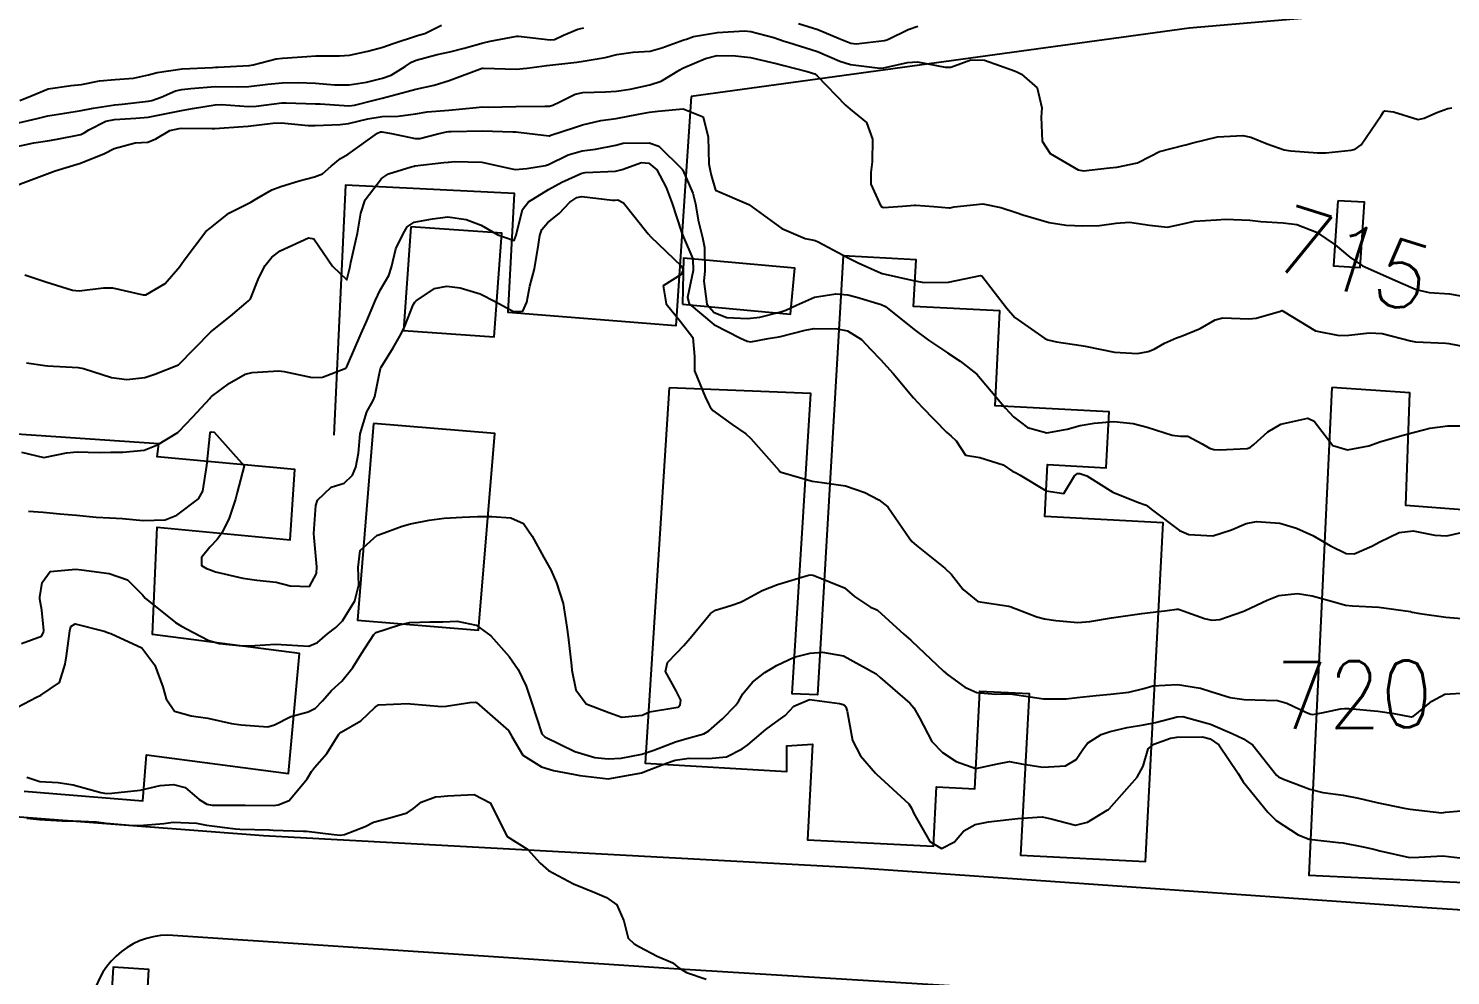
# Model space of a CAD drawing. Header units: metres. Extents: x 307586 to 320046, y 7427249 to 7434250.
# Drawn here: x 309667.9 to 309753, y 7432455.7 to 7432512.3 of the extents above; entities that cross this region are included whole.
import ezdxf
from ezdxf.enums import TextEntityAlignment as Align

# ---------------------------------------------------------------- set-up
doc = ezdxf.new("R2010")
doc.units = ezdxf.units.M
doc.header["$MEASUREMENT"] = 0
for name, color, linetype in [('Cotas', 45, 'Continuous'), ('Curvas de Nivel 1m', 11, 'Continuous'), ('Curvas de Nivel 5m', 15, 'Continuous'), ('Divisa', 42, 'FENCELINE2'), ('Edificações', 30, 'Continuous'), ('Vias Primárias', 230, 'Continuous')]:
    doc.layers.add(name, color=color, linetype=linetype)
doc.styles.add('Style-STANDARD', font='STANDARD.shx')
doc.linetypes.add('FENCELINE2', pattern='A,0.25,-0.1,[132,ltypeshp.shx,S=0.1,R=0,X=-0.1,Y=0],-0.1,1', length=1.45)

msp = doc.modelspace()

# ---------------------------------------------------------------- linework, layer by layer
at = {"layer": 'Curvas de Nivel 1m', "flags": 128}
for points, elevation in [([(309667.368, 7432508.026), (309668.105, 7432508.324), (309669.067, 7432508.727), (309670.446, 7432508.919), (309671.07, 7432508.992), (309672.136, 7432509.215), (309673.073, 7432509.294), (309674.184, 7432509.363), (309675.076, 7432509.573), (309675.599, 7432509.713), (309677.08, 7432509.919), (309678.899, 7432510.01), (309679.081, 7432510.018), (309679.246, 7432510.024), (309681.083, 7432510.135), (309681.117, 7432510.135), (309681.343, 7432510.167), (309682.711, 7432510.531), (309683.089, 7432510.566), (309684.554, 7432510.665), (309685.092, 7432510.71), (309686.502, 7432510.696), (309687.093, 7432510.745), (309688.203, 7432510.977), (309689.1, 7432511.213), (309689.718, 7432511.45), (309691.111, 7432511.908), (309691.229, 7432511.931), (309691.602, 7432512.045), (309692.616, 7432512.537)], 712), ([(309713.974, 7432512.63), (309715.118, 7432512.272), (309716.407, 7432511.747), (309717.109, 7432511.464), (309717.424, 7432511.42), (309719.111, 7432511.615), (309719.187, 7432511.634), (309719.35, 7432511.708), (309720.543, 7432512.272), (309721.121, 7432512.485)], 713), ([(309667.022, 7432505.236), (309668.205, 7432505.503), (309669.026, 7432505.623), (309669.615, 7432505.716), (309671.03, 7432506.005), (309671.225, 7432506.094), (309671.498, 7432506.285), (309672.516, 7432506.8), (309673.042, 7432506.902), (309674.32, 7432506.974), (309675.045, 7432507.039), (309676.053, 7432507.225), (309677.051, 7432507.441), (309677.712, 7432507.551), (309679.057, 7432507.78), (309679.446, 7432507.798), (309681.056, 7432507.68), (309681.522, 7432507.699), (309683.059, 7432507.885), (309683.312, 7432507.894), (309685.059, 7432507.841), (309685.349, 7432507.827), (309687.057, 7432507.711), (309687.399, 7432507.753), (309688.65, 7432508.076), (309689.064, 7432508.177), (309690.552, 7432508.571), (309691.07, 7432508.711), (309692.164, 7432508.947), (309693.075, 7432509.218), (309695.039, 7432509.958), (309695.083, 7432509.97), (309695.111, 7432509.972), (309697.082, 7432509.915), (309697.707, 7432509.971), (309698.903, 7432510.135), (309699.086, 7432510.15), (309700.707, 7432510.316), (309701.09, 7432510.377), (309702.401, 7432510.609), (309703.096, 7432510.784), (309704.072, 7432510.922), (309705.099, 7432510.982), (309705.8, 7432511.175), (309707.11, 7432511.652), (309707.261, 7432511.707), (309707.679, 7432511.852), (309709.116, 7432512.109), (309710.729, 7432512.201), (309711.116, 7432512.165), (309712.501, 7432511.796), (309713.11, 7432511.591), (309713.391, 7432511.504), (309715.101, 7432510.96), (309716.446, 7432510.393), (309717.089, 7432510.179), (309718.836, 7432509.964), (309719.087, 7432509.976), (309720.492, 7432510.296), (309721.093, 7432510.354), (309722.742, 7432510.02), (309723.088, 7432510.022), (309724.276, 7432510.471), (309725.095, 7432510.441), (309726.895, 7432509.813), (309727.085, 7432509.734), (309727.321, 7432509.616), (309728.255, 7432508.783), (309728.533, 7432507.598), (309728.486, 7432507.028), (309728.561, 7432505.597), (309729.032, 7432504.854), (309730.708, 7432503.882), (309731.017, 7432503.823), (309732.581, 7432503.993), (309733.02, 7432504.045), (309734.252, 7432504.305), (309735.031, 7432504.695), (309735.58, 7432504.969), (309737.041, 7432505.354), (309737.157, 7432505.382), (309737.568, 7432505.492), (309739.047, 7432505.853), (309740.567, 7432505.936), (309741.047, 7432505.831), (309742.008, 7432505.44), (309743.038, 7432505.072), (309743.442, 7432505.019), (309745.035, 7432504.904), (309745.537, 7432504.894), (309747.038, 7432505.061), (309747.289, 7432505.127), (309747.647, 7432505.371), (309748.841, 7432507.133), (309748.987, 7432507.351), (309749.064, 7432507.413), (309749.581, 7432507.345), (309751.059, 7432506.9), (309751.422, 7432506.964), (309752.171, 7432507.319), (309752.823, 7432507.554), (309753.066, 7432507.592)], 714), ([(309667.037, 7432506.64), (309668.409, 7432506.953), (309669.045, 7432507.114), (309670.067, 7432507.28), (309671.05, 7432507.423), (309671.757, 7432507.579), (309673.056, 7432507.777), (309673.503, 7432507.817), (309675.059, 7432507.984), (309675.271, 7432508.027), (309675.825, 7432508.232), (309676.684, 7432508.607), (309677.068, 7432508.688), (309677.599, 7432508.743), (309679.07, 7432508.867), (309680.389, 7432508.858), (309681.07, 7432508.877), (309682.214, 7432509.016), (309683.072, 7432509.09), (309684.052, 7432509.114), (309685.072, 7432509.071), (309686.209, 7432508.972), (309687.072, 7432508.966), (309688.117, 7432509.128), (309689.076, 7432509.366), (309689.591, 7432509.551), (309690.423, 7432510.057), (309690.816, 7432510.323), (309691.089, 7432510.44), (309692.35, 7432510.782), (309693.097, 7432510.948), (309693.956, 7432511.162), (309695.105, 7432511.488), (309695.522, 7432511.58), (309697.111, 7432511.876), (309697.21, 7432511.88), (309699.109, 7432511.662), (309699.368, 7432511.689), (309699.904, 7432511.942), (309700.757, 7432512.293), (309701.117, 7432512.375)], 713), ([(309667.672, 7432497.589), (309668.926, 7432497.18), (309670.529, 7432496.684), (309670.918, 7432496.649), (309672.385, 7432496.812), (309672.921, 7432496.82), (309674.761, 7432496.396), (309674.915, 7432496.409), (309676.07, 7432497.084), (309676.941, 7432498.102), (309677.019, 7432498.219), (309677.197, 7432498.468), (309678.51, 7432500.197), (309678.763, 7432500.396), (309678.968, 7432500.551), (309679.871, 7432501.29), (309680.988, 7432501.852), (309681.205, 7432501.952), (309681.561, 7432502.164), (309682.46, 7432502.694), (309683, 7432502.894), (309684.091, 7432503.221), (309685.006, 7432503.468), (309685.484, 7432503.639), (309686, 7432504.11), (309686.57, 7432504.552), (309687.02, 7432504.824), (309688.767, 7432506.074), (309688.95, 7432506.156), (309689.034, 7432506.164), (309689.621, 7432506.064), (309691.03, 7432505.756), (309691.316, 7432505.761), (309692.392, 7432506.036), (309692.91, 7432506.156), (309693.035, 7432506.171), (309693.19, 7432506.183), (309695.045, 7432506.208), (309696.875, 7432506.151), (309697.045, 7432506.146), (309697.208, 7432506.141), (309698.717, 7432505.955), (309699.043, 7432505.923), (309699.068, 7432505.925), (309699.14, 7432505.949), (309700.574, 7432506.409), (309701.049, 7432506.568), (309702.144, 7432506.827), (309703.053, 7432506.962), (309704.388, 7432507.222), (309705.057, 7432507.333), (309705.55, 7432507.383), (309707.06, 7432507.53), (309708.274, 7432507.061), (309708.557, 7432505.837), (309708.608, 7432504.248), (309708.684, 7432503.835), (309708.743, 7432503.566), (309709.001, 7432502.663), (309710.993, 7432501.81), (309712.972, 7432500.377), (309714.371, 7432499.769), (309714.881, 7432499.68), (309714.962, 7432499.657), (309715.152, 7432499.567), (309716.952, 7432498.607), (309717.537, 7432498.319), (309718.876, 7432497.711), (309718.927, 7432497.695), (309718.943, 7432497.693), (309718.97, 7432497.683), (309720.938, 7432497.246), (309721.484, 7432497.138), (309722.938, 7432497.15), (309724.864, 7432497.563), (309724.942, 7432497.539), (309726.418, 7432495.625), (309726.914, 7432495.039), (309728.703, 7432493.786), (309728.895, 7432493.702), (309729.416, 7432493.585), (309730.891, 7432493.374), (309731.132, 7432493.326), (309732.887, 7432492.97), (309734.25, 7432492.893), (309734.888, 7432493.008), (309735.247, 7432493.159), (309735.879, 7432493.51), (309736.583, 7432493.818), (309736.899, 7432493.921), (309738, 7432494.39), (309738.914, 7432494.903), (309739.366, 7432495.016), (309740.916, 7432494.959), (309741.367, 7432494.995), (309742.816, 7432495.431), (309742.897, 7432495.456), (309742.923, 7432495.456), (309742.946, 7432495.452), (309742.98, 7432495.429), (309744.906, 7432494.255), (309746.318, 7432493.97), (309746.902, 7432493.991), (309748.14, 7432494.126), (309748.904, 7432494.095), (309750.588, 7432493.643), (309750.897, 7432493.583), (309752.702, 7432493.506), (309752.896, 7432493.487), (309753.929, 7432493.294)], 716), ([(309667.767, 7432492.327), (309668.871, 7432492.174), (309669.022, 7432492.157), (309670.869, 7432492.05), (309671.173, 7432491.983), (309672.861, 7432491.462), (309673.785, 7432491.331), (309674.861, 7432491.462), (309675.443, 7432491.656), (309676.873, 7432492.22), (309678.812, 7432494.191), (309678.894, 7432494.259), (309679.97, 7432495.116), (309680.919, 7432495.93), (309681.056, 7432496.033), (309681.181, 7432496.167), (309681.682, 7432497.416), (309682.045, 7432498.159), (309682.455, 7432498.648), (309682.952, 7432499.04), (309684.64, 7432499.805), (309684.959, 7432499.743), (309686.081, 7432498.109), (309686.935, 7432497.3), (309687.139, 7432498.097), (309687.18, 7432498.332), (309687.576, 7432500.091), (309687.783, 7432501.286), (309688.041, 7432502.084), (309689.006, 7432503.368), (309689.442, 7432503.633), (309690.789, 7432504.052), (309690.961, 7432504.103), (309691.014, 7432504.112), (309692.738, 7432504.311), (309693.016, 7432504.347), (309693.381, 7432504.387), (309695.018, 7432504.332), (309696.627, 7432503.984), (309697.012, 7432503.909), (309697.709, 7432503.97), (309698.835, 7432504.133), (309699.017, 7432504.2), (309700.18, 7432504.784), (309701.029, 7432505.021), (309701.831, 7432505.122), (309703.035, 7432505.354), (309703.471, 7432505.469), (309705.037, 7432505.488), (309705.618, 7432505.291), (309707.014, 7432503.926), (309707.049, 7432503.859), (309707.644, 7432502.495), (309707.803, 7432501.848), (309707.957, 7432500.867), (309708.218, 7432499.841), (309708.355, 7432499.237), (309708.372, 7432497.839), (309708.311, 7432497.214), (309708.475, 7432495.837), (309708.916, 7432495.35), (309709.68, 7432495.054), (309710.91, 7432494.978), (309711.648, 7432495.067), (309712.917, 7432495.38), (309713.22, 7432495.484), (309713.858, 7432495.776), (309714.928, 7432496.266), (309716.209, 7432496.469), (309716.929, 7432496.391), (309717.465, 7432496.269), (309718.924, 7432495.83), (309719.177, 7432495.707), (309720.902, 7432494.32), (309721.741, 7432493.682), (309722.885, 7432492.926), (309723.647, 7432492.425), (309724.636, 7432491.644), (309724.869, 7432491.399), (309726.35, 7432489.625), (309726.838, 7432489.105), (309727.677, 7432488.453), (309728.828, 7432488.134), (309730.04, 7432488.369), (309730.833, 7432488.576), (309731.672, 7432488.724), (309732.836, 7432488.819), (309733.997, 7432488.695), (309734.832, 7432488.472), (309736.331, 7432488.002), (309736.827, 7432487.95), (309737.267, 7432487.933), (309738.125, 7432487.48), (309738.568, 7432487.221), (309738.82, 7432487.142), (309739.167, 7432487.119), (309740.82, 7432487.201), (309740.998, 7432487.272), (309741.213, 7432487.446), (309742.06, 7432488.208), (309742.835, 7432488.667), (309744.448, 7432489.015), (309744.837, 7432488.841), (309745.95, 7432487.389), (309746.82, 7432487.128), (309748.099, 7432487.361), (309748.826, 7432487.626), (309750.161, 7432488.006), (309750.831, 7432488.18), (309751.742, 7432488.413), (309752.835, 7432488.558), (309754.098, 7432488.554)], 717), ([(309667.463, 7432486.984), (309668.806, 7432486.664), (309670.17, 7432486.936), (309670.81, 7432486.996), (309672.118, 7432486.968), (309672.81, 7432486.978), (309673.527, 7432486.976), (309674.812, 7432487.102), (309675.619, 7432487.427), (309676.822, 7432488.153), (309676.897, 7432488.219), (309677.732, 7432489.107), (309678.742, 7432490.192), (309678.788, 7432490.247), (309678.845, 7432490.307), (309679.929, 7432491.108), (309680.865, 7432491.646), (309681.283, 7432491.75), (309682.868, 7432491.85), (309683.197, 7432491.817), (309684.863, 7432491.458), (309685.495, 7432491.483), (309686.872, 7432492.011), (309686.918, 7432492.053), (309686.938, 7432492.099), (309686.976, 7432492.2), (309687.804, 7432494.086), (309688.146, 7432494.84), (309688.654, 7432496.074), (309688.929, 7432496.671), (309689.448, 7432497.555), (309689.624, 7432498.063), (309689.864, 7432499.151), (309690.308, 7432500.057), (309690.56, 7432500.463), (309690.973, 7432500.743), (309692.06, 7432500.956), (309692.978, 7432501.059), (309694.076, 7432500.914), (309694.971, 7432500.561), (309695.976, 7432499.99), (309696.96, 7432499.66), (309697.076, 7432499.978), (309697.46, 7432501.498), (309697.816, 7432501.968), (309699.001, 7432502.712), (309699.81, 7432503.137), (309701.01, 7432503.687), (309701.208, 7432503.731), (309703.012, 7432503.803), (309703.424, 7432503.904), (309704.584, 7432504.322), (309705.019, 7432504.29), (309705.488, 7432503.875), (309706.05, 7432502.822), (309706.406, 7432501.866), (309706.967, 7432500.157), (309707.097, 7432499.858), (309707.652, 7432498.552), (309707.676, 7432497.849), (309707.318, 7432496.245), (309707.42, 7432495.853), (309708.905, 7432494.633), (309710.49, 7432493.814), (309710.891, 7432493.636), (309711.11, 7432493.588), (309712.158, 7432493.797), (309712.796, 7432493.89), (309712.895, 7432493.905), (309714.377, 7432494.292), (309714.902, 7432494.38), (309716.28, 7432494.368), (309716.901, 7432494.246), (309717.74, 7432493.727), (309718.294, 7432493.126), (309718.881, 7432492.525), (309719.627, 7432491.702), (309720.851, 7432490.233), (309721.375, 7432489.685), (309722.828, 7432488.179), (309723.11, 7432487.95), (309723.415, 7432487.661), (309723.968, 7432486.806), (309724.813, 7432486.667), (309726.217, 7432486.218), (309726.805, 7432485.836), (309726.948, 7432485.761), (309727.237, 7432485.613), (309728.789, 7432484.665), (309729.85, 7432484.516), (309730.497, 7432485.573), (309730.675, 7432485.7), (309730.804, 7432485.712), (309731.229, 7432485.566), (309732.788, 7432484.585), (309734.327, 7432483.979), (309734.777, 7432483.818), (309735.154, 7432483.516), (309736.761, 7432482.299), (309737.322, 7432482.055), (309738.758, 7432481.982), (309739.876, 7432482.345), (309740.766, 7432482.717), (309741.372, 7432482.839), (309742.766, 7432482.744), (309743.778, 7432482.43), (309744.759, 7432481.992), (309745.806, 7432481.389), (309746.746, 7432480.923), (309747.223, 7432480.896), (309748.275, 7432481.357), (309748.756, 7432481.624), (309749.924, 7432482.175), (309750.762, 7432482.273), (309752.058, 7432482.019), (309752.76, 7432481.973), (309753.638, 7432482.174)], 718), ([(309667.885, 7432483.444), (309668.764, 7432483.387), (309669.762, 7432483.301), (309670.762, 7432483.208), (309671.946, 7432483.093), (309672.761, 7432483.056), (309673.522, 7432483.02), (309674.76, 7432482.898), (309676.06, 7432482.927), (309676.763, 7432483.208), (309678.069, 7432484.201), (309678.332, 7432484.644), (309678.556, 7432486.194), (309678.753, 7432488.122), (309678.79, 7432488.19), (309678.823, 7432488.21), (309678.996, 7432488.188), (309680.803, 7432486.17), (309680.377, 7432484.576), (309680.275, 7432484.175), (309679.901, 7432483.04), (309679.484, 7432482.183), (309679.178, 7432481.754), (309678.74, 7432481.299), (309678.242, 7432480.686), (309678.238, 7432480.197), (309678.551, 7432480.023), (309678.721, 7432479.955), (309679.088, 7432479.818), (309680.716, 7432479.445), (309681.548, 7432479.329), (309682.713, 7432479.197), (309683.551, 7432478.977), (309684.711, 7432478.949), (309685.117, 7432479.718), (309685.145, 7432480.116), (309684.989, 7432481.878), (309684.976, 7432482.118), (309685.089, 7432483.798), (309685.185, 7432484.116), (309686.009, 7432484.883), (309686.789, 7432485.139), (309687.277, 7432485.611), (309687.475, 7432486.09), (309687.642, 7432486.918), (309687.748, 7432488.086), (309688.147, 7432489.391), (309688.524, 7432490.075), (309688.611, 7432490.309), (309688.865, 7432491.517), (309688.955, 7432491.986), (309688.99, 7432492.069), (309689.724, 7432493.222), (309690.192, 7432494.057), (309690.42, 7432494.535), (309690.919, 7432495.797), (309691.013, 7432495.957), (309691.092, 7432496.048), (309692.19, 7432496.778), (309692.932, 7432496.922), (309693.722, 7432496.81), (309694.927, 7432496.455), (309695.852, 7432495.991), (309696.914, 7432495.405), (309697.472, 7432495.414), (309697.71, 7432495.968), (309697.884, 7432496.918), (309698.165, 7432497.962), (309698.416, 7432499.417), (309698.497, 7432499.957), (309698.615, 7432500.309), (309698.975, 7432500.729), (309699.655, 7432501.271), (309700.286, 7432501.937), (309700.704, 7432502.224), (309700.996, 7432502.283), (309702.846, 7432502.06), (309702.994, 7432502.061), (309703.168, 7432502.081), (309703.501, 7432501.902), (309704.965, 7432500.051), (309705.127, 7432499.878), (309706.946, 7432498.137), (309707.049, 7432497.964), (309707.052, 7432497.858), (309706.941, 7432497.625), (309705.864, 7432496.941), (309706.046, 7432495.869), (309706.907, 7432494.812), (309707.644, 7432493.849), (309707.738, 7432492.704), (309707.751, 7432491.847), (309708.387, 7432490.3), (309708.599, 7432489.834), (309708.678, 7432489.669), (309708.839, 7432489.478), (309710.005, 7432488.645), (309710.826, 7432488.083), (309711.113, 7432487.807), (309712.804, 7432485.882), (309712.851, 7432485.837), (309712.936, 7432485.788), (309714.795, 7432485.241), (309715.387, 7432485.161), (309716.791, 7432484.975), (309717.936, 7432484.572), (309718.779, 7432484.139), (309719.316, 7432483.705), (309720.637, 7432481.808), (309720.711, 7432481.69), (309720.752, 7432481.635), (309721.041, 7432481.395), (309722.729, 7432480.043), (309723.124, 7432479.664), (309723.834, 7432478.773), (309724.707, 7432478.042), (309726.561, 7432477.764), (309726.704, 7432477.732), (309726.783, 7432477.698), (309726.992, 7432477.616), (309728.233, 7432477.132), (309728.697, 7432477.006), (309729.37, 7432476.909), (309730.695, 7432476.792), (309731.41, 7432476.849), (309732.698, 7432477.08), (309734.508, 7432477.33), (309734.701, 7432477.348), (309734.858, 7432477.362), (309736.023, 7432477.507), (309736.617, 7432477.588), (309736.704, 7432477.59), (309736.779, 7432477.574), (309736.99, 7432477.496), (309738.261, 7432477.039), (309738.698, 7432476.938), (309739.188, 7432476.975), (309740.557, 7432477.451), (309740.663, 7432477.491), (309740.703, 7432477.507), (309742.015, 7432478.132), (309742.713, 7432478.415), (309743.831, 7432478.53), (309744.713, 7432478.388), (309746.096, 7432477.999), (309746.707, 7432477.832), (309747.12, 7432477.787), (309748.706, 7432477.703), (309750.595, 7432477.44), (309750.704, 7432477.417), (309751.16, 7432477.325), (309752.701, 7432477.112), (309754.392, 7432476.977)], 719), ([(309667.241, 7432471.714), (309668.366, 7432472.314), (309668.634, 7432472.439), (309669.74, 7432473.201), (309670.087, 7432474.296), (309670.158, 7432474.798), (309670.36, 7432476.293), (309670.425, 7432476.553), (309670.687, 7432476.721), (309672.417, 7432476.273), (309672.681, 7432476.171), (309672.82, 7432476.129), (309674.669, 7432475.284), (309675.453, 7432474.232), (309675.925, 7432472.942), (309676.131, 7432472.225), (309676.622, 7432471.477), (309677.616, 7432471.207), (309678.616, 7432471.072), (309680.032, 7432470.756), (309680.61, 7432470.666), (309682.222, 7432470.541), (309682.611, 7432470.664), (309683.585, 7432471.169), (309684.623, 7432471.44), (309685.074, 7432471.667), (309685.491, 7432472.111), (309686.024, 7432472.721), (309686.645, 7432473.286), (309687.309, 7432474.09), (309687.82, 7432474.928), (309688.556, 7432476.072), (309688.684, 7432476.187), (309690.09, 7432476.655), (309690.69, 7432476.79), (309691.903, 7432476.826), (309692.691, 7432476.826), (309693.54, 7432476.866), (309694.689, 7432476.634), (309695.559, 7432475.991), (309696.664, 7432474.751), (309697.193, 7432473.972), (309697.668, 7432472.989), (309698.013, 7432471.959), (309698.606, 7432470.136), (309698.791, 7432469.948), (309700.594, 7432469.065), (309701.791, 7432468.718), (309702.59, 7432468.63), (309703.355, 7432468.663), (309704.593, 7432468.909), (309705.313, 7432469.155), (309706.601, 7432469.652), (309707.289, 7432469.85), (309708.314, 7432470.128), (309708.61, 7432470.306), (309709.413, 7432471.03), (309710.194, 7432471.814), (309710.382, 7432472.066), (309710.64, 7432472.514), (309711.222, 7432473.229), (309711.956, 7432473.797), (309712.393, 7432474.057), (309712.659, 7432474.213), (309713.719, 7432474.722), (309714.671, 7432474.957), (309715.405, 7432475.019), (309716.669, 7432474.801), (309718.609, 7432473.711), (309718.635, 7432473.692), (309718.653, 7432473.675), (309718.862, 7432473.497), (309720.636, 7432471.956), (309720.874, 7432471.688), (309721.215, 7432471.093), (309721.954, 7432469.676), (309722.596, 7432469.004), (309723.397, 7432468.464), (309724.587, 7432468.057), (309725.879, 7432468.338), (309726.591, 7432468.474), (309727.316, 7432468.335), (309728.588, 7432468.131), (309729.953, 7432468.213), (309730.593, 7432468.594), (309730.981, 7432469.184), (309731.272, 7432469.563), (309732.08, 7432470.086), (309732.614, 7432470.265), (309733.643, 7432470.51), (309734.62, 7432470.666), (309735.327, 7432470.808), (309736.628, 7432471.152), (309736.964, 7432471.159), (309738.622, 7432470.709), (309739.921, 7432470.149), (309740.608, 7432469.819), (309741.156, 7432469.444), (309742.585, 7432467.659), (309742.702, 7432467.546), (309742.991, 7432467.424), (309744.146, 7432466.974), (309744.577, 7432466.809), (309745.353, 7432466.615), (309746.574, 7432466.452), (309747.487, 7432466.281), (309748.57, 7432466.014), (309750.222, 7432465.678), (309750.566, 7432465.626), (309752.472, 7432465.403), (309752.564, 7432465.413), (309752.689, 7432465.433), (309754.566, 7432465.595)], 721), ([(309667.794, 7432467.54), (309668.573, 7432467.269), (309669.659, 7432467.212), (309670.571, 7432467.081), (309672.215, 7432466.625), (309672.566, 7432466.563), (309672.869, 7432466.569), (309674.568, 7432466.762), (309675.763, 7432467.036), (309676.572, 7432467.103), (309677.272, 7432466.912), (309678.105, 7432466.197), (309678.559, 7432465.922), (309678.885, 7432465.859), (309680.558, 7432465.863), (309680.863, 7432465.863), (309682.558, 7432465.848), (309682.833, 7432465.871), (309683.482, 7432466.136), (309684.576, 7432467.441), (309684.824, 7432467.874), (309685.016, 7432468.116), (309685.751, 7432468.949), (309686.464, 7432470.101), (309686.528, 7432470.177), (309686.605, 7432470.225), (309687.785, 7432470.913), (309688.628, 7432471.727), (309688.837, 7432471.861), (309690.631, 7432471.934), (309690.749, 7432471.931), (309692.629, 7432471.764), (309692.881, 7432471.774), (309694.312, 7432472.005), (309694.633, 7432472.029), (309694.694, 7432471.999), (309696.608, 7432470.331), (309696.816, 7432469.977), (309697.483, 7432468.858), (309698.585, 7432468.147), (309699.314, 7432467.943), (309700.581, 7432467.699), (309700.88, 7432467.627), (309702.578, 7432467.427), (309704.481, 7432467.78), (309704.582, 7432467.802), (309704.643, 7432467.818), (309704.766, 7432467.878), (309706.073, 7432468.38), (309706.59, 7432468.545), (309707.419, 7432468.675), (309708.591, 7432468.66), (309709.653, 7432468.758), (309710.597, 7432469.223), (309710.933, 7432469.473), (309711.332, 7432469.803), (309712.015, 7432470.393), (309712.619, 7432470.831), (309713.178, 7432471.228), (309713.699, 7432471.774), (309714.637, 7432472.175), (309716.424, 7432471.953), (309716.634, 7432471.889), (309716.73, 7432471.834), (309716.808, 7432471.737), (309716.879, 7432471.487), (309717.196, 7432469.731), (309717.674, 7432468.804), (309718.584, 7432467.77), (309718.646, 7432467.709), (309720.565, 7432465.934), (309720.728, 7432465.688), (309720.879, 7432465.366), (309721.825, 7432463.677), (309722.529, 7432463.259), (309723.311, 7432463.658), (309723.866, 7432464.327), (309724.549, 7432464.704), (309725.332, 7432464.852), (309726.554, 7432465.001), (309727.105, 7432465.061), (309728.556, 7432465.154), (309729.095, 7432465.044), (309730.549, 7432464.669), (309731.274, 7432464.841), (309732.444, 7432465.551), (309732.519, 7432465.595), (309732.564, 7432465.633), (309734.239, 7432467.525), (309734.59, 7432468.195), (309734.891, 7432469.226), (309735.233, 7432469.514), (309736.239, 7432469.874), (309736.609, 7432469.937), (309738.147, 7432469.939), (309738.608, 7432469.825), (309739.124, 7432469.465), (309740.276, 7432467.763), (309740.454, 7432467.451), (309740.581, 7432467.265), (309742.053, 7432465.435), (309742.556, 7432464.938), (309743.875, 7432464.078), (309744.539, 7432463.832), (309746.288, 7432463.631), (309746.536, 7432463.599), (309747.77, 7432463.361), (309748.407, 7432463.228), (309748.531, 7432463.193), (309748.756, 7432463.122), (309750.527, 7432462.731), (309751.095, 7432462.756), (309752.528, 7432462.825), (309753.895, 7432462.658)], 722), ([(309667.791, 7432465.075), (309668.543, 7432465.003), (309669.914, 7432464.925), (309670.542, 7432464.925), (309671.964, 7432464.853), (309672.541, 7432464.778), (309674.15, 7432464.635), (309674.539, 7432464.637), (309676, 7432464.767), (309676.542, 7432464.85), (309677.952, 7432464.789), (309678.54, 7432464.668), (309680.273, 7432464.436), (309680.537, 7432464.426), (309682.314, 7432464.375), (309682.536, 7432464.366), (309684.353, 7432464.305), (309684.536, 7432464.296), (309686.166, 7432464.104), (309686.533, 7432464.062), (309686.809, 7432464.096), (309688.041, 7432464.577), (309688.544, 7432464.84), (309689.51, 7432465.099), (309690.553, 7432465.391), (309690.94, 7432465.664), (309691.388, 7432466.042), (309692.239, 7432466.361), (309692.566, 7432466.381), (309692.965, 7432466.422), (309694.568, 7432466.5), (309695.511, 7432465.991), (309696.533, 7432463.98), (309697.773, 7432463.209), (309698.517, 7432462.393), (309699.003, 7432461.945), (309700.501, 7432461.157), (309701.776, 7432460.634), (309702.489, 7432460.325), (309703.094, 7432459.901), (309703.522, 7432458.943), (309703.77, 7432457.89), (309704.135, 7432457.56), (309704.458, 7432457.383), (309705.503, 7432456.819), (309706.448, 7432456.415), (309706.756, 7432456.165), (309707.266, 7432455.848), (309708.437, 7432455.455)], 723)]:
    msp.add_lwpolyline(points, dxfattribs=dict(at, elevation=elevation))
at = {"layer": 'Curvas de Nivel 5m', "flags": 128}
for points, elevation in [([(309666.998, 7432502.883), (309667.895, 7432503.22), (309669.006, 7432503.65), (309669.495, 7432503.818), (309671.013, 7432504.29), (309672.44, 7432504.855), (309673.022, 7432505.16), (309674.27, 7432505.496), (309675.026, 7432505.532), (309675.517, 7432505.746), (309676.352, 7432506.227), (309676.9, 7432506.356), (309677.035, 7432506.369), (309678.881, 7432506.346), (309679.035, 7432506.353), (309680.736, 7432506.474), (309681.038, 7432506.497), (309682.518, 7432506.678), (309683.041, 7432506.698), (309684.631, 7432506.534), (309685.039, 7432506.525), (309686.55, 7432506.595), (309687.041, 7432506.658), (309688.189, 7432506.939), (309689.048, 7432507.074), (309690.012, 7432507.097), (309691.051, 7432507.232), (309691.748, 7432507.348), (309693.054, 7432507.46), (309694.672, 7432507.621), (309695.059, 7432507.643), (309695.416, 7432507.64), (309697.06, 7432507.663), (309698.791, 7432507.685), (309699.06, 7432507.693), (309699.267, 7432507.742), (309699.684, 7432507.944), (309700.597, 7432508.405), (309701.069, 7432508.505), (309702.429, 7432508.557), (309703.07, 7432508.596), (309703.889, 7432508.716), (309705.074, 7432508.961), (309705.756, 7432509.193), (309706.866, 7432509.862), (309707.001, 7432509.944), (309707.085, 7432509.982), (309708.399, 7432510.535), (309709.096, 7432510.717), (309710.205, 7432510.71), (309711.095, 7432510.597), (309712.632, 7432510.252), (309713.088, 7432510.131), (309714.497, 7432509.769), (309714.939, 7432509.62), (309715.08, 7432509.501), (309716.786, 7432507.743), (309717.061, 7432507.518), (309718.033, 7432506.705), (309718.392, 7432505.72), (309718.372, 7432504.37), (309718.293, 7432503.721), (309718.305, 7432503.019), (309718.902, 7432501.711), (309718.992, 7432501.647), (309719.075, 7432501.626), (309720.186, 7432501.698), (309720.912, 7432501.772), (309720.994, 7432501.773), (309722.064, 7432501.679), (309722.992, 7432501.61), (309723.045, 7432501.616), (309723.288, 7432501.666), (309724.995, 7432501.849), (309726.087, 7432501.629), (309726.989, 7432501.334), (309727.403, 7432501.197), (309728.98, 7432500.723), (309729.99, 7432500.568), (309730.977, 7432500.525), (309731.992, 7432500.546), (309732.98, 7432500.688), (309733.774, 7432500.746), (309734.979, 7432500.566), (309736.045, 7432500.442), (309736.98, 7432500.65), (309737.667, 7432500.806), (309738.984, 7432500.886), (309739.527, 7432500.922), (309740.984, 7432500.876), (309741.629, 7432500.797), (309742.982, 7432500.702), (309743.784, 7432500.614), (309744.974, 7432500.16), (309746.082, 7432499.389), (309746.956, 7432498.651), (309747.718, 7432498.136), (309748.945, 7432497.607), (309749.521, 7432497.344), (309750.937, 7432496.72), (309751.715, 7432496.543), (309752.934, 7432496.464), (309753.918, 7432496.28)], 715), ([(309667.47, 7432475.529), (309668.678, 7432475.977), (309668.798, 7432476.192), (309668.81, 7432476.309), (309668.695, 7432477.529), (309668.572, 7432478.182), (309668.579, 7432478.312), (309668.712, 7432479.18), (309669.186, 7432479.837), (309670.72, 7432479.979), (309671.071, 7432479.935), (309672.717, 7432479.722), (309673.814, 7432479.353), (309674.705, 7432478.438), (309674.878, 7432478.238), (309676.689, 7432476.795), (309677.044, 7432476.572), (309677.729, 7432476.204), (309678.676, 7432475.708), (309679.327, 7432475.53), (309680.671, 7432475.399), (309681.427, 7432475.407), (309682.673, 7432475.503), (309683.353, 7432475.459), (309684.672, 7432475.384), (309685.186, 7432475.604), (309685.775, 7432476.109), (309686.29, 7432476.501), (309686.691, 7432476.892), (309687.427, 7432478.089), (309687.668, 7432479.042), (309687.629, 7432480.086), (309687.73, 7432481.093), (309688.752, 7432482.011), (309688.797, 7432482.025), (309688.959, 7432482.068), (309690.252, 7432482.561), (309690.759, 7432482.699), (309691.877, 7432482.924), (309692.763, 7432483.028), (309693.849, 7432483.099), (309694.764, 7432483.134), (309695.628, 7432483.128), (309696.764, 7432483.056), (309697.508, 7432482.717), (309698.029, 7432481.961), (309698.734, 7432480.681), (309699.149, 7432479.946), (309699.492, 7432479.165), (309699.881, 7432477.938), (309700.111, 7432476.514), (309700.195, 7432475.935), (309700.39, 7432474.199), (309700.413, 7432473.932), (309700.641, 7432472.752), (309701.27, 7432471.924), (309702.625, 7432471.409), (309703.39, 7432471.13), (309704.623, 7432471.242), (309705.055, 7432471.448), (309706.63, 7432471.696), (309706.761, 7432471.728), (309706.897, 7432471.856), (309706.927, 7432472.147), (309706.641, 7432472.707), (309706.019, 7432473.866), (309706.122, 7432474.405), (309706.669, 7432474.964), (309707.111, 7432475.419), (309707.493, 7432475.848), (309708.698, 7432477.321), (309708.999, 7432477.528), (309709.929, 7432477.818), (309710.508, 7432478.009), (309710.706, 7432478.114), (309711.803, 7432478.708), (309712.716, 7432479.066), (309714.573, 7432479.614), (309714.722, 7432479.637), (309714.855, 7432479.625), (309716.714, 7432478.867), (309717.325, 7432478.347), (309718.278, 7432477.716), (309718.584, 7432477.594), (309718.701, 7432477.523), (309720.279, 7432476.102), (309720.683, 7432475.738), (309720.736, 7432475.689), (309722.656, 7432473.874), (309722.903, 7432473.666), (309723.921, 7432472.926), (309724.642, 7432472.593), (309725.76, 7432472.51), (309726.642, 7432472.513), (309727.433, 7432472.4), (309728.639, 7432472.213), (309729.986, 7432472.23), (309730.64, 7432472.305), (309731.779, 7432472.421), (309732.643, 7432472.51), (309733.73, 7432472.62), (309734.646, 7432472.841), (309735.172, 7432472.991), (309736.649, 7432473.078), (309738.032, 7432472.865), (309738.645, 7432472.67), (309739.803, 7432472.297), (309740.64, 7432472.177), (309741.941, 7432472.136), (309742.64, 7432472.116), (309743.189, 7432471.973), (309744.375, 7432471.404), (309744.631, 7432471.304), (309744.736, 7432471.294), (309745.298, 7432471.393), (309746.399, 7432471.619), (309746.636, 7432471.643), (309746.895, 7432471.635), (309748.634, 7432471.489), (309749.596, 7432471.34), (309750.63, 7432471.154), (309750.768, 7432471.192), (309750.947, 7432471.327), (309751.874, 7432472.084), (309752.645, 7432472.502), (309753.937, 7432472.581)], 720)]:
    msp.add_lwpolyline(points, dxfattribs=dict(at, elevation=elevation))
at = {"layer": 'Divisa', "ltscale": 3}
msp.add_lwpolyline([(310080.34, 7432568.919), (310053.541, 7432564.062), (310021.654, 7432559.114), (310018.772, 7432558.836), (310013.737, 7432568.634), (309993.494, 7432565.772), (309992.973, 7432554.328), (309957.177, 7432548.851), (309944.59, 7432547.117), (309938.166, 7432545.557), (309929.745, 7432543.649), (309916.179, 7432540.517), (309878.998, 7432535.226), (309844.938, 7432528.714), (309817.486, 7432524.882), (309790.369, 7432520.804), (309768.125, 7432517.928), (309766.802, 7432515.471), (309756.904, 7432515.294), (309756.836, 7432514.028), (309737.356, 7432512.368), (309707.539, 7432508.274)], dxfattribs=at)
at = {"layer": 'Divisa'}
msp.add_lwpolyline([(309707.539, 7432508.274), (309706.628, 7432494.539), (309696.598, 7432495.347), (309696.976, 7432502.464), (309686.856, 7432502.962), (309686.171, 7432488)], dxfattribs=at)
at = {"layer": 'Edificações'}
for points in [[(309746.253, 7432502.035), (309745.993, 7432498.138), (309747.589, 7432498.032), (309747.849, 7432501.938)], [(309690.773, 7432500.48), (309690.329, 7432494.275), (309695.767, 7432493.886), (309696.21, 7432500.092)], [(309706.233, 7432490.833), (309704.804, 7432468.381), (309713.275, 7432467.871), (309713.275, 7432469.401), (309714.807, 7432469.504), (309714.507, 7432463.79), (309722.045, 7432463.396), (309722.231, 7432466.949), (309724.515, 7432466.83), (309724.821, 7432472.687), (309727.769, 7432472.533), (309727.264, 7432462.872), (309734.729, 7432462.482), (309735.79, 7432482.757), (309728.707, 7432483.128), (309728.87, 7432486.241), (309732.38, 7432486.057), (309732.555, 7432489.398), (309725.731, 7432489.755), (309726.028, 7432495.438), (309720.861, 7432495.709), (309721.007, 7432498.505), (309716.653, 7432498.733), (309715.117, 7432472.455), (309713.585, 7432472.512), (309714.701, 7432490.504)], [(309707.031, 7432495.839), (309713.493, 7432495.251), (309713.742, 7432497.998), (309707.087, 7432498.603)], [(309745.877, 7432490.854), (309744.506, 7432461.667), (309754.619, 7432461.192), (309754.786, 7432464.728), (309762.735, 7432463.984), (309763.344, 7432473.905), (309765.37, 7432473.778), (309765.795, 7432486.539), (309755.996, 7432487.276), (309755.785, 7432483.379), (309750.306, 7432483.801), (309750.552, 7432490.539)], [(309688.546, 7432488.704), (309687.573, 7432476.938), (309694.83, 7432476.338), (309695.803, 7432488.104)], [(309672.04, 7432441.05), (309678.885, 7432440.783), (309678.649, 7432434.738), (309682.097, 7432434.603), (309683.165, 7432452.717), (309674.93, 7432453.202), (309675.097, 7432456.03), (309672.962, 7432456.156)]]:
    msp.add_lwpolyline(points, close=True, dxfattribs=at)
msp.add_lwpolyline([(309667.632, 7432466.699), (309674.733, 7432466.12), (309674.957, 7432468.87), (309683.448, 7432467.747), (309684.118, 7432474.926), (309675.308, 7432476.075), (309675.597, 7432482.503), (309683.545, 7432481.737), (309683.832, 7432485.949), (309675.597, 7432486.715), (309675.692, 7432487.48), (309667.169, 7432488.055)], dxfattribs=at)
at = {"layer": 'Vias Primárias'}
msp.add_lwpolyline([(309654.544, 7432466.133), (309681.961, 7432464.048), (309717.65, 7432462.101), (309751.876, 7432459.711), (309762.946, 7432459.001), (309764.267, 7432458.595), (309775.645, 7432455.288)], dxfattribs=at)
msp.add_lwpolyline([(309752.456, 7432453.224), (309706.515, 7432456.063), (309676.234, 7432458.086, 0.382768), (309671.664, 7432453.822)], format="xyb", dxfattribs=at)

# ---------------------------------------------------------------- texts
at = {"layer": 'Cotas', "style": 'Style-STANDARD'}
for s, rotation, p in [('715', 342.34102, (309747.187, 7432498.545, 715)), ('720', 0.78435, (309747.24, 7432472.473, 720))]:
    msp.add_text(s, height=4, rotation=rotation, dxfattribs=at).set_placement(p, align=Align.MIDDLE_CENTER)

doc.saveas('drawing.dxf')
